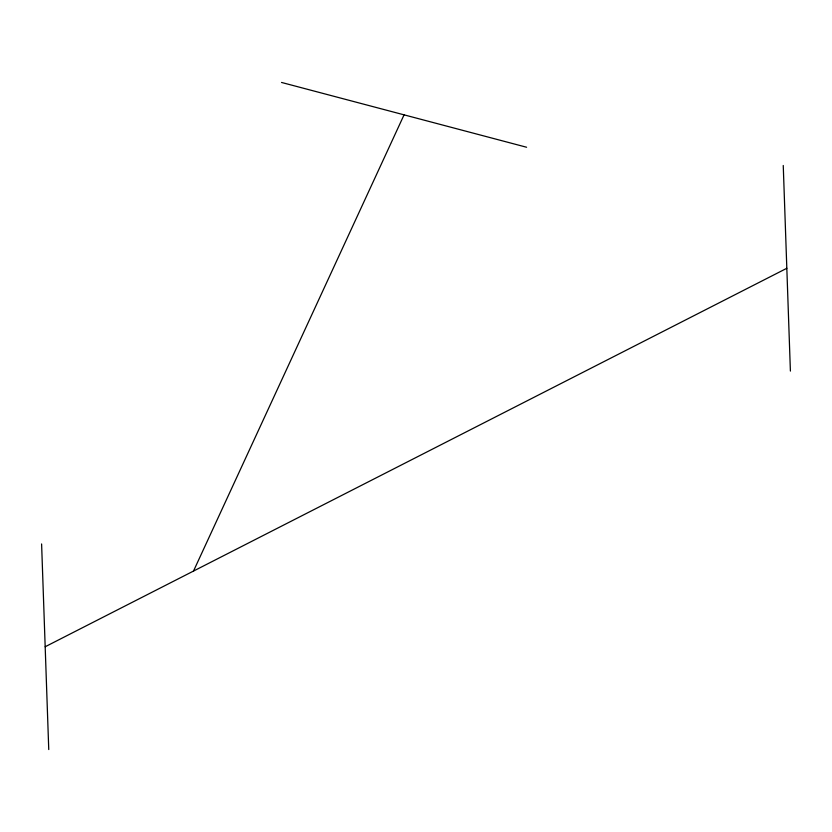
<?xml version="1.0" encoding="UTF-8"?>
<svg xmlns="http://www.w3.org/2000/svg" width="832" height="832" viewBox="0 0 832 832"><rect width="100%" height="100%" fill="white"/><g stroke="black" fill="none" stroke-linecap="round" stroke-linejoin="round"><path stroke-width="1.25" d="M193.502 571.064L404.071 114.847M45.178 646.755L786.822 268.289M281.538 82.451L526.594 147.243M783.245 165.485L790.4 371.082M41.6 543.951L48.755 749.549"/></g></svg>
